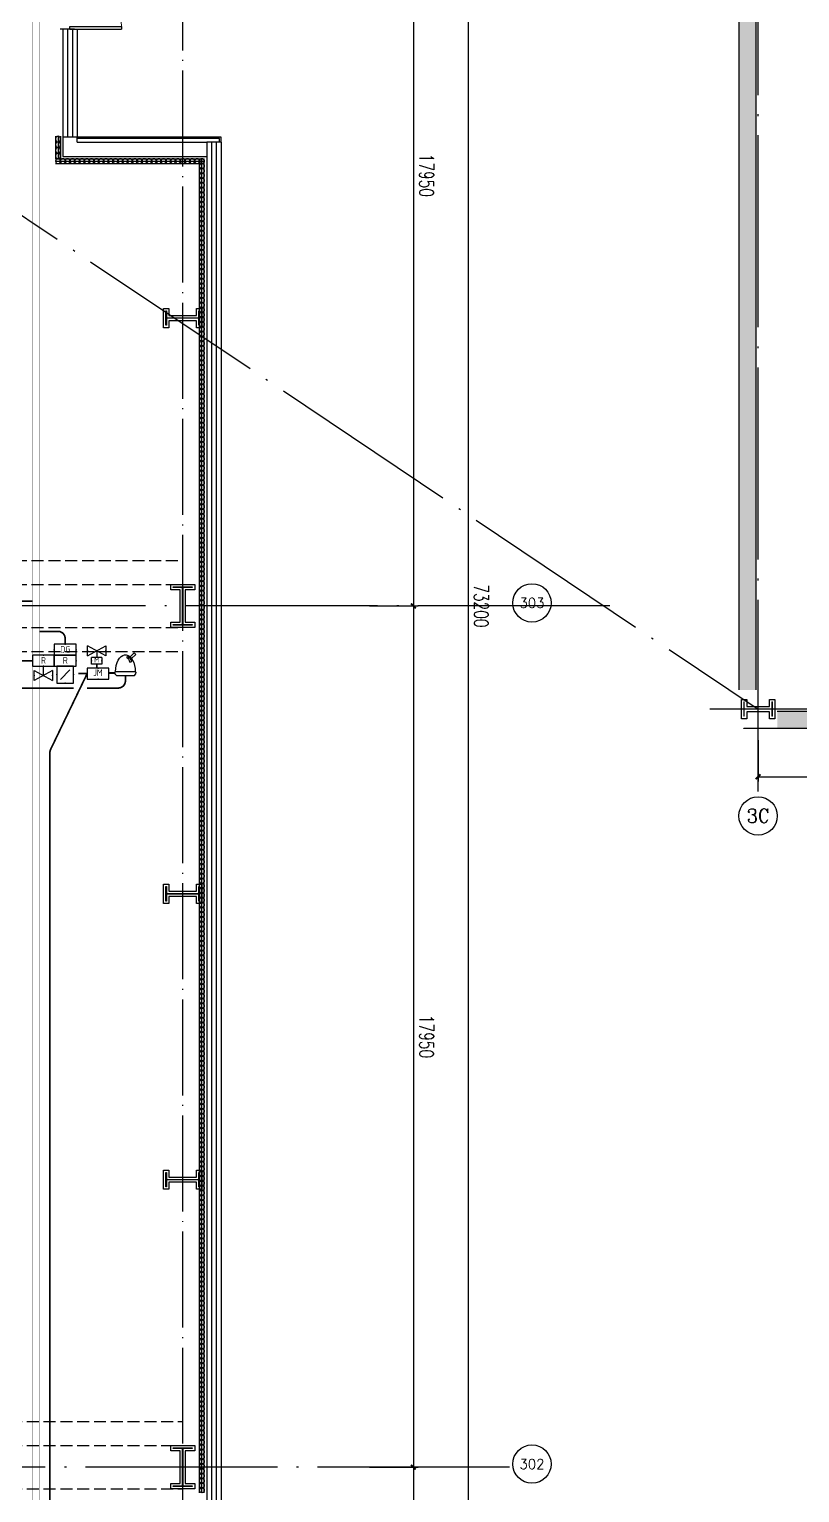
# Model space of a CAD drawing. Extents: x -1396510 to 1250330, y -1892470 to 1623980.
# Drawn here: x 816276 to 832344, y -1342457 to -1311954 of the extents above; entities that cross this region are included whole.
import ezdxf
from ezdxf.enums import TextEntityAlignment as Align

# ---------------------------------------------------------------- set-up
doc = ezdxf.new("R2010")
doc.units = 0
doc.header["$LTSCALE"] = 1000
doc.header["$MEASUREMENT"] = 0
doc.linetypes.add('DASH', pattern=[0.35, 0.25, -0.1])
doc.linetypes.add('DOTE', pattern=[2.42, 2, -0.2, 0.02, -0.2])
doc.layers.get('Defpoints').update_dxf_attribs({"color": 210})
for name, color, linetype in [('10平面$0$WINDOW', 4, 'Continuous'), ('A-AXIS-D', 1, 'Continuous'), ('A-AXIS-DOTE', 14, 'DOTE'), ('A-CURTAIN', 134, 'Continuous'), ('A-HATCH-2', 251, 'Continuous'), ('A-HRAIL', 173, 'Continuous'), ('A-WINDOW', 140, 'Continuous'), ('AS-COLN', 6, 'Continuous'), ('AS-WALL', 40, 'Continuous'), ('CABLETRAY_FIRE', 1, 'DASH'), ('CURTWALL', 4, 'Continuous'), ('EQUIP-动力', 3, 'Continuous'), ('EQUIP-消防', 3, 'Continuous'), ('SP-KDLA消防', 2, 'Continuous'), ('WINDOW', 4, 'Continuous'), ('WIRE-照明', 1, 'Continuous'), ('建-墙-填充', 8, 'Continuous')]:
    doc.layers.add(name, color=color, linetype=linetype)
doc.layers.add('A-云线2', color=3, linetype='Continuous', plot=False)
doc.layers.add('S-col', color=2, linetype='Continuous', lineweight=0)
doc.styles.add('_TCH_AXIS', font='COMPLEX', dxfattribs={"bigfont": 'GBCBIG'})
doc.styles.add('_TCH_DIM_T3', font='SIMPLEX', dxfattribs={"width": 0.705882, "bigfont": 'GBCBIG'})
doc.styles.add('_TEL_ATTDEF', font='GBENOR', dxfattribs={"width": 0.8, "height": 3, "bigfont": 'GBCBIG'})
doc.styles.add('_TEL_DIM', font='SIMPLEX', dxfattribs={"width": 0.8, "height": 3.5, "bigfont": 'HZTXT'})
doc.styles.add('A-DIM_T3', font='SIMPLEX', dxfattribs={"width": 0.705882, "bigfont": 'GBCBIG'})
doc.styles.get("Standard").update_dxf_attribs({"font": 'gbenor.shx', "bigfont": 'gbcbig.shx'})
doc.styles.add('TG_LINETYPE', font='SIMPLEX', dxfattribs={"width": 0.8, "height": 3, "bigfont": 'HZTXT'})
doc.linetypes.add('TG_TV', pattern='A,1,-0.6,["TV",TG_LINETYPE,S=0.1,R=0,X=-0.6,Y=-0.15],0', length=1.6)
doc.dimstyles.new('_TCH_ARCH&&100', dxfattribs={"dimtxt": 297.5, "dimasz": 100, "dimexe": 100, "dimexo": 100, "dimgap": 126.25, "dimtad": 1, "dimdec": 0, "dimzin": 0, "dimdsep": 46, "dimtxsty": '_TCH_DIM_T3', "dimblk": 'ARCHTICK', "dimcen": 0.09, "dimclrt": 7, "dimazin": 2, "dimtfac": 1, "dimtdec": 0, "dimtix": 1, "dimtmove": 2, "dimatfit": 3, "dimfxl": 0, "dimtolj": 1, "dimtzin": 0, "dimarcsym": 0})
doc.dimstyles.new('A-DIM&&100', dxfattribs={"dimtxt": 297.5, "dimasz": 100, "dimexe": 100, "dimexo": 100, "dimgap": 126.25, "dimtad": 1, "dimdec": 0, "dimzin": 0, "dimdsep": 46, "dimtxsty": 'A-DIM_T3', "dimblk": 'ARCHTICK', "dimcen": 0.09, "dimclrt": 7, "dimazin": 2, "dimtfac": 1, "dimtdec": 0, "dimtix": 1, "dimtmove": 2, "dimatfit": 3, "dimfxl": 0, "dimtolj": 1, "dimtzin": 0, "dimarcsym": 0})

# ---------------------------------------------------------------- blocks, each defined once
blk = doc.blocks.new('_ArchTick')
at = {"color": 0, "linetype": 'ByBlock', "const_width": 0.4}
blk.add_lwpolyline([(-0.5, -0.5), (0.5, 0.5)], dxfattribs=at)
blk = doc.blocks.new('*D505')
at = {"layer": 'A-AXIS-D', "color": 0, "lineweight": -2, "transparency": 16777216}
for p, q in [((187894, -17950), (188910, -17950)), ((188810, -17950), (188810, -35900)), ((187894, -35900), (188910, -35900))]:
    blk.add_line(p, q, dxfattribs=at)
at = {"layer": 'Defpoints', "color": 0, "transparency": 16777216}
for p in [(187794, -17950), (187794, -35900), (188810, -35900)]:
    blk.add_point(p, dxfattribs=at)
at = {"layer": 'A-AXIS-D', "color": 0, "lineweight": -2, "transparency": 16777216, "xscale": 100, "yscale": 100, "zscale": 100}
for p, rotation in [((188810, -17950), 90), ((188810, -35900), 270)]:
    blk.add_blockref('_ArchTick', p, dxfattribs=dict(at, rotation=rotation))
at = {"layer": 'A-AXIS-D', "color": 7, "transparency": 16777216, "insert": (189085, -26925), "char_height": 297.5, "attachment_point": 5, "rotation": 270, "style": 'A-DIM_T3'}
blk.add_mtext('\\A1;17950', dxfattribs=at)
blk = doc.blocks.new('*D506')
at = {"layer": 'A-AXIS-D', "color": 0, "lineweight": -2, "transparency": 16777216}
for p, q in [((187894, -35900), (188910, -35900)), ((188810, -35900), (188810, -53850)), ((187894, -53850), (188910, -53850))]:
    blk.add_line(p, q, dxfattribs=at)
at = {"layer": 'Defpoints', "color": 0, "transparency": 16777216}
for p in [(187794, -35900), (187794, -53850), (188810, -53850)]:
    blk.add_point(p, dxfattribs=at)
at = {"layer": 'A-AXIS-D', "color": 0, "lineweight": -2, "transparency": 16777216, "xscale": 100, "yscale": 100, "zscale": 100}
for p, rotation in [((188810, -35900), 90), ((188810, -53850), 270)]:
    blk.add_blockref('_ArchTick', p, dxfattribs=dict(at, rotation=rotation))
at = {"layer": 'A-AXIS-D', "color": 7, "transparency": 16777216, "insert": (189085, -44875), "char_height": 297.5, "attachment_point": 5, "rotation": 270, "style": 'A-DIM_T3'}
blk.add_mtext('\\A1;17950', dxfattribs=at)
blk = doc.blocks.new('*D507')
at = {"layer": 'A-AXIS-D', "color": 0, "lineweight": -2, "transparency": 16777216}
for p, q in [((187894, -53850), (188910, -53850)), ((188810, -53850), (188810, -71800)), ((187894, -71800), (188910, -71800))]:
    blk.add_line(p, q, dxfattribs=at)
at = {"layer": 'Defpoints', "color": 0, "transparency": 16777216}
for p in [(187794, -53850), (187794, -71800), (188810, -71800)]:
    blk.add_point(p, dxfattribs=at)
at = {"layer": 'A-AXIS-D', "color": 0, "lineweight": -2, "transparency": 16777216, "xscale": 100, "yscale": 100, "zscale": 100}
for p, rotation in [((188810, -53850), 90), ((188810, -71800), 270)]:
    blk.add_blockref('_ArchTick', p, dxfattribs=dict(at, rotation=rotation))
at = {"layer": 'A-AXIS-D', "color": 7, "transparency": 16777216, "insert": (189085, -62825), "char_height": 297.5, "attachment_point": 5, "rotation": 270, "style": 'A-DIM_T3'}
blk.add_mtext('\\A1;17950', dxfattribs=at)
blk = doc.blocks.new('4324324')
at = {"layer": 'A-HATCH-2', "color": 8, "linetype": 'DASH'}
for p, q in [((-294754, 585770), (-128854, 585770)), ((-294754, 585270), (-128854, 585270)), ((-307354, 584370), (-128854, 584370)), ((-307354, 583870), (-128854, 583870)), ((-313054, 567820), (-128854, 567820)), ((-313054, 567320), (-128854, 567320)), ((-313054, 566420), (-128854, 566420))]:
    blk.add_line(p, q, dxfattribs=at)
blk = doc.blocks.new('w42343243')
at = {"layer": 'A-HATCH-2', "color": 8}
blk.add_lwpolyline([(-165104, 621070), (-164604, 621070), (-164604, 620958), (-164800, 620958), (-164800, 620282), (-164604, 620282), (-164604, 620170), (-165104, 620170), (-165104, 620282), (-164908, 620282), (-164908, 620958), (-165104, 620958)], close=True, dxfattribs=at)
at = {"layer": 'AS-COLN', "color": 3}
blk.add_lwpolyline([(-165054, 621020), (-164654, 621020), (-164654, 621008), (-164850, 621008), (-164850, 620232), (-164654, 620232), (-164654, 620220), (-165054, 620220), (-165054, 620232), (-164858, 620232), (-164858, 621008), (-165054, 621008)], close=True, dxfattribs=at)
blk = doc.blocks.new('nt66')
at = {"layer": 'A-HATCH-2', "color": 8}
blk.add_lwpolyline([(-195840, 766870), (-195440, 766870), (-195440, 766758), (-195586, 766758), (-195586, 766182), (-195440, 766182), (-195440, 766070), (-195840, 766070), (-195840, 766182), (-195694, 766182), (-195694, 766758), (-195840, 766758)], close=True, dxfattribs=at)
at = {"layer": 'AS-COLN'}
blk.add_lwpolyline([(-195790, 766820), (-195490, 766820), (-195490, 766808), (-195636, 766808), (-195636, 766132), (-195490, 766132), (-195490, 766120), (-195790, 766120), (-195790, 766132), (-195644, 766132), (-195644, 766808), (-195790, 766808)], close=True, dxfattribs=at)
blk = doc.blocks.new('42343')
at = {"rotation": 270}
for p in [(-895324, 395180), (-895324, 383180), (-895324, 377222)]:
    blk.add_blockref('nt66', p, dxfattribs=at)
at = {"layer": 'A-WINDOW'}
for p in [(36000, -35800), (36000, -53750)]:
    blk.add_blockref('w42343243', p, dxfattribs=at)
blk = doc.blocks.new('*D5827')
at = {"layer": 'A-AXIS-D', "color": 0, "lineweight": -2, "transparency": 16777216}
for p, q in [((196000, -38700), (196000, -39558)), ((205000, -38700), (205000, -39558)), ((196000, -39458), (205000, -39458))]:
    blk.add_line(p, q, dxfattribs=at)
at = {"layer": 'Defpoints', "color": 0, "transparency": 16777216}
for p in [(196000, -38600), (205000, -38600), (205000, -39458)]:
    blk.add_point(p, dxfattribs=at)
at = {"layer": 'A-AXIS-D', "color": 0, "lineweight": -2, "transparency": 16777216, "xscale": 100, "yscale": 100, "zscale": 100, "rotation": 180}
blk.add_blockref('_ArchTick', (196000, -39458), dxfattribs=at)
at = {"layer": 'A-AXIS-D', "color": 0, "lineweight": -2, "transparency": 16777216, "xscale": 100, "yscale": 100, "zscale": 100}
blk.add_blockref('_ArchTick', (205000, -39458), dxfattribs=at)
at = {"layer": 'A-AXIS-D', "color": 7, "transparency": 16777216, "insert": (200500, -39183), "char_height": 297.5, "attachment_point": 5, "style": '_TCH_DIM_T3'}
blk.add_mtext('\\A1;9000', dxfattribs=at)
blk = doc.blocks.new('*D5829')
at = {"layer": 'A-AXIS-D', "color": 0, "lineweight": -2, "transparency": 16777216}
for p, q in [((188154, 700), (190050, 700)), ((189950, 700), (189950, -72500)), ((188154, -72500), (190050, -72500))]:
    blk.add_line(p, q, dxfattribs=at)
at = {"layer": 'Defpoints', "color": 0, "transparency": 16777216}
for p in [(188054, 700), (188054, -72500), (189950, -72500)]:
    blk.add_point(p, dxfattribs=at)
at = {"layer": 'A-AXIS-D', "color": 0, "lineweight": -2, "transparency": 16777216, "xscale": 100, "yscale": 100, "zscale": 100}
for p, rotation in [((189950, 700), 90), ((189950, -72500), 270)]:
    blk.add_blockref('_ArchTick', p, dxfattribs=dict(at, rotation=rotation))
at = {"layer": 'A-AXIS-D', "color": 7, "transparency": 16777216, "insert": (190225, -35900), "char_height": 297.5, "attachment_point": 5, "rotation": 270, "style": '_TCH_DIM_T3'}
blk.add_mtext('\\A1;73200', dxfattribs=at)
blk = doc.blocks.new('10平面$0$$DorLib2D$00000002')
for p, q in [((-0.5, 0), (-0.5, 0.4875)), ((-0.475, 0.4875), (-0.5, 0.4875)), ((-0.475, 0), (-0.475, 0.4875)), ((0.475, 0), (0.475, 0.4875)), ((0.475, 0.4875), (0.5, 0.4875)), ((0.5, 0), (0.5, 0.4875)), ((-0.5, 0), (-0.475, 0)), ((0.5, 0), (0.475, 0))]:
    blk.add_line(p, q)
at = {"lineweight": 13}
for centre, start, end in [((-0.4875, 0), 0, 88.53072), ((0.4875, 0), 91.46928, 180)]:
    blk.add_arc(centre, 0.4875, start, end, dxfattribs=at)
blk = doc.blocks.new('_FZH')
at = {"layer": 'A-HATCH-2'}
blk.add_lwpolyline([(-0.437, -0.25), (-0.437, 0.25), (-0.297, 0.25), (-0.297, 0.067), (0.298, 0.067), (0.298, 0.25), (0.438, 0.25), (0.438, -0.25), (0.298, -0.25), (0.298, -0.068), (-0.297, -0.068), (-0.297, -0.25)], close=True, dxfattribs=at)
at = {"layer": 'S-col'}
blk.add_lwpolyline([(-0.375, -0.188), (-0.375, 0.187), (-0.36, 0.187), (-0.36, 0.005), (0.36, 0.005), (0.36, 0.187), (0.375, 0.187), (0.375, -0.188), (0.36, -0.188), (0.36, -0.005), (-0.36, -0.005), (-0.36, -0.188)], close=True, dxfattribs=at)
blk = doc.blocks.new('99平面图例外参$0$$LinePat$圆环')
for points in [[(0, 150), (300, 150)], [(0, 0), (300, 0)], [(0, -150), (300, -150)]]:
    blk.add_lwpolyline(points)
at = {"color": 0}
blk.add_circle((150, 0), 150, dxfattribs=at)
blk = doc.blocks.new('$equip$00002773')
for p, q in [((0.65, 0.65), (-0.65, 0.65)), ((-0.65, 0.65), (-0.65, 0)), ((-0.65, 0), (0.65, 0)), ((0.65, 0), (0.65, 0.65))]:
    blk.add_line(p, q)
at = {"const_width": 0.04}
blk.add_lwpolyline([(-0.65, 0.65), (-0.65, 0), (0.65, 0), (0.65, 0.65), (-0.65, 0.65), (-0.65, 0)], dxfattribs=at)
for p in [(-0.65, 0.325), (0, 0.65), (0, 0), (0.65, 0.325)]:
    blk.add_point(p)
at = {"color": 7}
blk.add_attdef('$TEXT$', text='', height=0.4, dxfattribs=at).set_placement((0.006, 0.343), align=Align.MIDDLE_CENTER)
at = {"color": 7, "flags": 1}
for tag, p in [('A', (0, 0)), ('B', (0.905, 0.246))]:
    blk.add_attdef(tag, text='', height=0.4, dxfattribs=at).set_placement(p, align=Align.MIDDLE_CENTER)
blk = doc.blocks.new('$equip$00003146')
for p, q in [((-0.31, 0), (0.31, 0)), ((-0.31, -0.38), (-0.31, 0)), ((0.31, 0), (0.31, -0.38)), ((0.55, -0.49), (-0.55, -1.09)), ((-0.55, -0.49), (0.55, -1.09)), ((-0.55, -1.09), (-0.55, -0.49)), ((-0.31, -0.38), (0.31, -0.38)), ((0, -0.79), (0, -0.38)), ((0.55, -0.49), (0.55, -1.09))]:
    blk.add_line(p, q)
for p in [(0, 0), (-0.55, -0.79), (-0.31, -0.19), (0, -0.79), (0.31, -0.19), (0.55, -0.79)]:
    blk.add_point(p)
at = {"color": 7, "style": '_TEL_DIM'}
blk.add_attdef('$TEXT$', text='', height=0.3, dxfattribs=at).set_placement((0, -0.19), align=Align.MIDDLE_CENTER)
at = {"color": 7, "style": '_TEL_DIM', "flags": 1}
for tag in ['A', 'REMARK']:
    blk.add_attdef(tag, text='', height=0.00002, dxfattribs=at).set_placement((0, 0), align=Align.MIDDLE_CENTER)
blk = doc.blocks.new('A$C7E452847')
at = {"layer": 'SP-KDLA消防', "color": 0}
for p, q in [((-257, 0), (-300, -46)), ((-257, 0), (257, 0)), ((-300, -71), (-300, -46)), ((-300, -71), (-300, -95)), ((-280, -116), (-300, -95)), ((-280, -116), (280, -116)), ((-280, -116), (-276, -203)), ((-276, -203), (-261, -288)), ((-261, -288), (-238, -366)), ((-238, -366), (-207, -436)), ((111, -425), (128, -381)), ((128, -381), (182, -396)), ((158, -448), (182, -396)), ((207, -436), (238, -366)), ((238, -366), (261, -288)), ((257, 0), (300, -46)), ((261, -288), (276, -203)), ((276, -203), (280, -116)), ((280, -116), (300, -95)), ((300, -46), (300, -71)), ((300, -95), (300, -71)), ((-207, -436), (-169, -495)), ((-169, -495), (-125, -541)), ((-125, -541), (-77, -573)), ((-77, -573), (-26, -589)), ((-26, -589), (26, -589)), ((26, -589), (77, -573)), ((41, -515), (67, -493)), ((41, -515), (60, -550)), ((60, -550), (96, -526)), ((67, -493), (90, -463)), ((77, -573), (125, -541)), ((90, -463), (111, -425)), ((96, -526), (130, -491)), ((125, -541), (169, -495)), ((130, -491), (158, -448)), ((250, -646), (136, -532)), ((169, -495), (207, -436)), ((176, -486), (293, -603)), ((293, -603), (250, -646))]:
    blk.add_line(p, q, dxfattribs=at)
blk = doc.blocks.new('$equip$00002760')
for p, q in [((0.5, 0.5), (-0.5, 0.5)), ((-0.5, 0.5), (-0.5, -0.5)), ((-0.283, -0.283), (0.283, 0.283)), ((0.5, -0.5), (0.5, 0.5)), ((-0.5, -0.5), (0.5, -0.5))]:
    blk.add_line(p, q)
at = {"const_width": 0.0571}
blk.add_lwpolyline([(-0.5, 0.5), (0.5, 0.5), (0.5, -0.5), (-0.5, -0.5), (-0.5, 0.5), (0.5, 0.5)], dxfattribs=at)
for p in [(-0.5, 0), (0, 0.5), (0.5, 0), (0, -0.5)]:
    blk.add_point(p)
blk.add_solid([(0.283, 0.283), (0.075, 0.124), (0.124, 0.075)])
at = {"color": 7, "flags": 1}
for tag, height, p in [('A', 0.00002, (0, 0)), ('B', 0.4, (0.755, -0.254))]:
    blk.add_attdef(tag, text='', height=height, dxfattribs=at).set_placement(p, align=Align.MIDDLE_CENTER)
blk = doc.blocks.new('$equip$00002794')
for p, q in [((0, -0.552), (0, 0)), ((0, 0), (0.229, 0)), ((-0.55, -0.852), (-0.55, -0.252)), ((-0.55, -0.252), (0.55, -0.852)), ((0.55, -0.252), (-0.55, -0.852)), ((0.55, -0.252), (0.55, -0.852))]:
    blk.add_line(p, q)
for p in [(-0.55, -0.552), (0, -0.552), (0.55, -0.552)]:
    blk.add_point(p)
at = {"color": 7, "flags": 1}
for tag, height, p in [('A', 0.00002, (0, 0)), ('B', 0.4, (0.805, -0.606))]:
    blk.add_attdef(tag, text='', height=height, dxfattribs=at).set_placement(p, align=Align.MIDDLE_CENTER)
blk = doc.blocks.new('$equip$00002776')
for p, q in [((0.65, 0.65), (-0.65, 0.65)), ((-0.65, 0.65), (-0.65, 0)), ((-0.65, 0), (0.65, 0)), ((0.65, 0), (0.65, 0.65))]:
    blk.add_line(p, q)
at = {"const_width": 0.0571}
blk.add_lwpolyline([(-0.65, 0.65), (-0.65, 0), (0.65, 0), (0.65, 0.65), (-0.65, 0.65), (-0.65, 0)], dxfattribs=at)
for p in [(-0.65, 0.325), (0, 0.65), (0, 0), (0.65, 0.325)]:
    blk.add_point(p)
at = {"color": 7}
blk.add_attdef('$TEXT$', text='', height=0.34, dxfattribs=at).set_placement((0.006, 0.343), align=Align.MIDDLE_CENTER)
at = {"color": 7, "flags": 1}
for tag, height, p in [('A', 0.00002, (0, 0)), ('B', 0.4, (0.905, 0.246))]:
    blk.add_attdef(tag, text='', height=height, dxfattribs=at).set_placement(p, align=Align.MIDDLE_CENTER)
blk = doc.blocks.new('世赫3#厂房一层0821')
at = {"layer": '建-墙-填充'}
for points in [[(195600, -37650), (195950, -37650), (195950, -20500.1), (195600, -20500.1)], [(196400, -38100.9), (196400, -38450), (195700.6, -38450), (195700, -38450.9), (207750, -38450.9), (207750, -38217.6), (207600, -38100.9)]]:
    blk.add_hatch(color=256, dxfattribs=at).paths.add_polyline_path(points)
at = {"layer": 'A-AXIS-D'}
for centre in [(191283.7, -35835.7), (196000, -40276.3), (191283.7, -53785.7)]:
    blk.add_circle(centre, 400, dxfattribs=at)
at = {"layer": 'A-AXIS-DOTE', "color": 8}
blk.add_line((184000, -79980), (184000, 5514), dxfattribs=at)
at = {"layer": 'A-AXIS-DOTE', "color": 8, "ltscale": 2}
for p, q in [((165996, -17950), (196000, -38050)), ((192904.2, -35900), (-5155.8, -35900)), ((218234.2, -38050), (194994.2, -38050)), ((190814.2, -53850), (-5155.8, -53850))]:
    blk.add_line(p, q, dxfattribs=at)
blk.add_lwpolyline([(196000, -39770), (196000, -16810)], dxfattribs=at)
at = {"layer": 'A-CURTAIN'}
for points in [[(184800, -26230), (184800, -26130), (181800, -26130)], [(184770, -26230), (184770, -26160), (181800, -26160)]]:
    blk.add_lwpolyline(points, dxfattribs=at)
at = {"layer": 'AS-COLN', "color": 8}
for p, q in [((195600, -20500.1), (195600, -37650)), ((195950, -20500.1), (195950, -37650)), ((207600, -38100.9), (196400, -38100.9)), ((195700, -38450.9), (195700.6, -38450)), ((207750, -38450.9), (195700, -38450.9))]:
    blk.add_line(p, q, dxfattribs=at)
at = {"layer": 'AS-WALL'}
for p, q in [((181799.6, -26130), (181499.6, -26130)), ((181499.6, -26130), (181499.6, -26530)), ((181799.6, -26230), (181799.6, -26130)), ((181799.6, -26230), (184500, -26230)), ((181499.6, -26530), (184500, -26530))]:
    blk.add_line(p, q, dxfattribs=at)
at = {"layer": 'CURTWALL'}
for p, q in [((184500, -26230), (184500, -26380)), ((184800, -26230), (184500, -26230)), ((184600, -26230), (184600, -26380)), ((184700, -26230), (184700, -26380)), ((184800, -26230), (184800, -26380)), ((184500, -26380), (184500, -55230)), ((184600, -26380), (184600, -55230)), ((184700, -26380), (184700, -55230)), ((184800, -26380), (184800, -55230))]:
    blk.add_line(p, q, dxfattribs=at)
at = {"layer": 'WINDOW'}
for p, q in [((181745.4, -23880), (181445.1, -23880)), ((181499.6, -23880), (181499.6, -26130)), ((181599.6, -23880), (181599.6, -26130)), ((181699.6, -23880), (181699.6, -26130)), ((181799.6, -23880), (181799.6, -26130))]:
    blk.add_line(p, q, dxfattribs=at)
at = {"layer": '10平面$0$WINDOW', "xscale": -2200, "yscale": 2200, "zscale": 300, "rotation": 270.0000000014832}
blk.add_blockref('10平面$0$$DorLib2D$00000002', (181649.6, -22780), dxfattribs=at)
at = {"layer": 'A-HRAIL', "yscale": 0.3333333333111111, "zscale": 0.3333333333111111}
for p, xscale, rotation in [((181400, -26110), -0.3916666671966327, 90), ((181400, -26227.5), -0.3916666671966327, 90), ((181400, -26345), -0.3916666671966327, 90), ((181400, -26462.5), -0.3916666671966327, 90), ((181350, -26630), -0.3333333266804324, 180), ((181450, -26630), -0.3333333266804324, 180), ((181550, -26630), -0.3333333266804324, 180), ((181650, -26630), -0.3333333266804324, 180), ((181750, -26630), -0.3333333266804324, 180), ((181850, -26630), -0.3333333266804324, 180), ((181950, -26630), -0.3333333266804324, 180), ((182050, -26630), -0.3333333266804324, 180), ((182150, -26630), -0.3333333266804324, 180), ((182250, -26630), -0.3333333266804324, 180), ((182350, -26630), -0.3333333266804324, 180), ((182450, -26630), -0.3333333266804324, 180), ((182550, -26630), -0.3333333266804324, 180), ((182650, -26630), -0.3333333266804324, 180), ((182750, -26630), -0.3333333266804324, 180), ((182850, -26630), -0.3333333266804324, 180), ((182950, -26630), -0.3333333266804324, 180), ((183050, -26630), -0.3333333266804324, 180), ((183150, -26630), -0.3333333266804324, 180), ((183250, -26630), -0.3333333266804324, 180), ((183350, -26630), -0.3333333266804324, 180), ((183450, -26630), -0.3333333266804324, 180), ((183550, -26630), -0.3333333266804324, 180), ((183650, -26630), -0.3333333266804324, 180), ((183750, -26630), -0.3333333266804324, 180), ((183850, -26630), -0.3333333266804324, 180), ((183950, -26630), -0.3333333266804324, 180), ((184050, -26630), -0.3333333266804324, 180), ((184150, -26630), -0.3333333266804324, 180), ((184250, -26630), -0.3333333266804324, 180), ((184400, -26680), 0.3333686689155855, 90), ((184350, -26630), -0.3333333266804324, 180), ((184400, -26780), 0.3333686689155855, 90), ((184400, -26880), 0.3333686689155855, 90), ((184400, -26980), 0.3333686689155855, 90), ((184400, -27080.1), 0.3333686689155855, 90), ((184400, -27180.1), 0.3333686689155855, 90), ((184400, -27280.1), 0.3333686689155855, 90), ((184400, -27380.1), 0.3333686689155855, 90), ((184400, -27480.1), 0.3333686689155855, 90), ((184400, -27580.1), 0.3333686689155855, 90), ((184400, -27680.1), 0.3333686689155855, 90), ((184400, -27780.1), 0.3333686689155855, 90), ((184400, -27880.1), 0.3333686689155855, 90), ((184400, -27980.1), 0.3333686689155855, 90), ((184400, -28080.2), 0.3333686689155855, 90), ((184400, -28180.2), 0.3333686689155855, 90), ((184400, -28280.2), 0.3333686689155855, 90), ((184400, -28380.2), 0.3333686689155855, 90), ((184400, -28480.2), 0.3333686689155855, 90), ((184400, -28580.2), 0.3333686689155855, 90), ((184400, -28680.2), 0.3333686689155855, 90), ((184400, -28780.2), 0.3333686689155855, 90), ((184400, -28880.2), 0.3333686689155855, 90), ((184400, -28980.3), 0.3333686689155855, 90), ((184400, -29080.3), 0.3333686689155855, 90), ((184400, -29180.3), 0.3333686689155855, 90), ((184400, -29280.3), 0.3333686689155855, 90), ((184400, -29380.3), 0.3333686689155855, 90), ((184400, -29480.3), 0.3333686689155855, 90), ((184400, -29580.3), 0.3333686689155855, 90), ((184400, -29680.3), 0.3333686689155855, 90), ((184400, -29780.3), 0.3333686689155855, 90), ((184400, -29880.3), 0.3333686689155855, 90), ((184400, -29980.4), 0.3333686689155855, 90), ((184400, -30080.4), 0.3333686689155855, 90), ((184400, -30180.4), 0.3333686689155855, 90), ((184400, -30280.4), 0.3333686689155855, 90), ((184400, -30380.4), 0.3333686689155855, 90), ((184400, -30480.4), 0.3333686689155855, 90), ((184400, -30580.4), 0.3333686689155855, 90), ((184400, -30680.4), 0.3333686689155855, 90), ((184400, -30780.4), 0.3333686689155855, 90), ((184400, -30880.5), 0.3333686689155855, 90), ((184400, -30980.5), 0.3333686689155855, 90), ((184400, -31080.5), 0.3333686689155855, 90), ((184400, -31180.5), 0.3333686689155855, 90), ((184400, -31280.5), 0.3333686689155855, 90), ((184400, -31380.5), 0.3333686689155855, 90), ((184400, -31480.5), 0.3333686689155855, 90), ((184400, -31580.5), 0.3333686689155855, 90), ((184400, -31680.5), 0.3333686689155855, 90), ((184400, -31780.6), 0.3333686689155855, 90), ((184400, -31880.6), 0.3333686689155855, 90), ((184400, -31980.6), 0.3333686689155855, 90), ((184400, -32080.6), 0.3333686689155855, 90), ((184400, -32180.6), 0.3333686689155855, 90), ((184400, -32280.6), 0.3333686689155855, 90), ((184400, -32380.6), 0.3333686689155855, 90), ((184400, -32480.6), 0.3333686689155855, 90), ((184400, -32580.6), 0.3333686689155855, 90), ((184400, -32680.6), 0.3333686689155855, 90), ((184400, -32780.7), 0.3333686689155855, 90), ((184400, -32880.7), 0.3333686689155855, 90), ((184400, -32980.7), 0.3333686689155855, 90), ((184400, -33080.7), 0.3333686689155855, 90), ((184400, -33180.7), 0.3333686689155855, 90), ((184400, -33280.7), 0.3333686689155855, 90), ((184400, -33380.7), 0.3333686689155855, 90), ((184400, -33480.7), 0.3333686689155855, 90), ((184400, -33580.7), 0.3333686689155855, 90), ((184400, -33680.8), 0.3333686689155855, 90), ((184400, -33780.8), 0.3333686689155855, 90), ((184400, -33880.8), 0.3333686689155855, 90), ((184400, -33980.8), 0.3333686689155855, 90), ((184400, -34080.8), 0.3333686689155855, 90), ((184400, -34180.8), 0.3333686689155855, 90), ((184400, -34280.8), 0.3333686689155855, 90), ((184400, -34380.8), 0.3333686689155855, 90), ((184400, -34480.8), 0.3333686689155855, 90), ((184400, -34580.8), 0.3333686689155855, 90), ((184400, -34680.9), 0.3333686689155855, 90), ((184400, -34780.9), 0.3333686689155855, 90), ((184400, -34880.9), 0.3333686689155855, 90), ((184400, -34980.9), 0.3333686689155855, 90), ((184400, -35080.9), 0.3333686689155855, 90), ((184400, -35180.9), 0.3333686689155855, 90), ((184400, -35280.9), 0.3333686689155855, 90), ((184400, -35380.9), 0.3333686689155855, 90), ((184400, -35480.9), 0.3333686689155855, 90), ((184400, -35581), 0.3333686689155855, 90), ((184400, -35681), 0.3333686689155855, 90), ((184400, -35781), 0.3333686689155855, 90), ((184400, -35881), 0.3333686689155855, 90), ((184400, -35981), 0.3333686689155855, 90), ((184400, -36081), 0.3333686689155855, 90), ((184400, -36181), 0.3333686689155855, 90), ((184400, -36281), 0.3333686689155855, 90), ((184400, -36381), 0.3333686689155855, 90), ((184400, -36481), 0.3333686689155855, 90), ((184400, -36581.1), 0.3333686689155855, 90), ((184400, -36681.1), 0.3333686689155855, 90), ((184400, -36781.1), 0.3333686689155855, 90), ((184400, -36881.1), 0.3333686689155855, 90), ((184400, -36981.1), 0.3333686689155855, 90), ((184400, -37081.1), 0.3333686689155855, 90), ((184400, -37181.1), 0.3333686689155855, 90), ((184400, -37281.1), 0.3333686689155855, 90), ((184400, -37381.1), 0.3333686689155855, 90), ((184400, -37481.2), 0.3333686689155855, 90), ((184400, -37581.2), 0.3333686689155855, 90), ((184400, -37681.2), 0.3333686689155855, 90), ((184400, -37781.2), 0.3333686689155855, 90), ((184400, -37881.2), 0.3333686689155855, 90), ((184400, -37981.2), 0.3333686689155855, 90), ((184400, -38081.2), 0.3333686689155855, 90), ((184400, -38181.2), 0.3333686689155855, 90), ((184400, -38281.2), 0.3333686689155855, 90), ((184400, -38381.3), 0.3333686689155855, 90), ((184400, -38481.3), 0.3333686689155855, 90), ((184400, -38581.3), 0.3333686689155855, 90), ((184400, -38681.3), 0.3333686689155855, 90), ((184400, -38781.3), 0.3333686689155855, 90), ((184400, -38881.3), 0.3333686689155855, 90), ((184400, -38981.3), 0.3333686689155855, 90), ((184400, -39081.3), 0.3333686689155855, 90), ((184400, -39181.3), 0.3333686689155855, 90), ((184400, -39281.3), 0.3333686689155855, 90), ((184400, -39381.4), 0.3333686689155855, 90), ((184400, -39481.4), 0.3333686689155855, 90), ((184400, -39581.4), 0.3333686689155855, 90), ((184400, -39681.4), 0.3333686689155855, 90), ((184400, -39781.4), 0.3333686689155855, 90), ((184400, -39881.4), 0.3333686689155855, 90), ((184400, -39981.4), 0.3333686689155855, 90), ((184400, -40081.4), 0.3333686689155855, 90), ((184400, -40181.4), 0.3333686689155855, 90), ((184400, -40281.5), 0.3333686689155855, 90), ((184400, -40381.5), 0.3333686689155855, 90), ((184400, -40481.5), 0.3333686689155855, 90), ((184400, -40581.5), 0.3333686689155855, 90), ((184400, -40681.5), 0.3333686689155855, 90), ((184400, -40781.5), 0.3333686689155855, 90), ((184400, -40881.5), 0.3333686689155855, 90), ((184400, -40981.5), 0.3333686689155855, 90), ((184400, -41081.5), 0.3333686689155855, 90), ((184400, -41181.5), 0.3333686689155855, 90), ((184400, -41281.6), 0.3333686689155855, 90), ((184400, -41381.6), 0.3333686689155855, 90), ((184400, -41481.6), 0.3333686689155855, 90), ((184400, -41581.6), 0.3333686689155855, 90), ((184400, -41681.6), 0.3333686689155855, 90), ((184400, -41781.6), 0.3333686689155855, 90), ((184400, -41881.6), 0.3333686689155855, 90), ((184400, -41981.6), 0.3333686689155855, 90), ((184400, -42081.6), 0.3333686689155855, 90), ((184400, -42181.7), 0.3333686689155855, 90), ((184400, -42281.7), 0.3333686689155855, 90), ((184400, -42381.7), 0.3333686689155855, 90), ((184400, -42481.7), 0.3333686689155855, 90), ((184400, -42581.7), 0.3333686689155855, 90), ((184400, -42681.7), 0.3333686689155855, 90), ((184400, -42781.7), 0.3333686689155855, 90), ((184400, -42881.7), 0.3333686689155855, 90), ((184400, -42981.7), 0.3333686689155855, 90), ((184400, -43081.7), 0.3333686689155855, 90), ((184400, -43181.8), 0.3333686689155855, 90), ((184400, -43281.8), 0.3333686689155855, 90), ((184400, -43381.8), 0.3333686689155855, 90), ((184400, -43481.8), 0.3333686689155855, 90), ((184400, -43581.8), 0.3333686689155855, 90), ((184400, -43681.8), 0.3333686689155855, 90), ((184400, -43781.8), 0.3333686689155855, 90), ((184400, -43881.8), 0.3333686689155855, 90), ((184400, -43981.8), 0.3333686689155855, 90), ((184400, -44081.9), 0.3333686689155855, 90), ((184400, -44181.9), 0.3333686689155855, 90), ((184400, -44281.9), 0.3333686689155855, 90), ((184400, -44381.9), 0.3333686689155855, 90), ((184400, -44481.9), 0.3333686689155855, 90), ((184400, -44581.9), 0.3333686689155855, 90), ((184400, -44681.9), 0.3333686689155855, 90), ((184400, -44781.9), 0.3333686689155855, 90), ((184400, -44881.9), 0.3333686689155855, 90), ((184400, -44982), 0.3333686689155855, 90), ((184400, -45082), 0.3333686689155855, 90), ((184400, -45182), 0.3333686689155855, 90), ((184400, -45282), 0.3333686689155855, 90), ((184400, -45382), 0.3333686689155855, 90), ((184400, -45482), 0.3333686689155855, 90), ((184400, -45582), 0.3333686689155855, 90), ((184400, -45682), 0.3333686689155855, 90), ((184400, -45782), 0.3333686689155855, 90), ((184400, -45882), 0.3333686689155855, 90), ((184400, -45982.1), 0.3333686689155855, 90), ((184400, -46082.1), 0.3333686689155855, 90), ((184400, -46182.1), 0.3333686689155855, 90), ((184400, -46282.1), 0.3333686689155855, 90), ((184400, -46382.1), 0.3333686689155855, 90), ((184400, -46482.1), 0.3333686689155855, 90), ((184400, -46582.1), 0.3333686689155855, 90), ((184400, -46682.1), 0.3333686689155855, 90), ((184400, -46782.1), 0.3333686689155855, 90), ((184400, -46882.2), 0.3333686689155855, 90), ((184400, -46982.2), 0.3333686689155855, 90), ((184400, -47082.2), 0.3333686689155855, 90), ((184400, -47182.2), 0.3333686689155855, 90), ((184400, -47282.2), 0.3333686689155855, 90), ((184400, -47382.2), 0.3333686689155855, 90), ((184400, -47482.2), 0.3333686689155855, 90), ((184400, -47582.2), 0.3333686689155855, 90), ((184400, -47682.2), 0.3333686689155855, 90), ((184400, -47782.2), 0.3333686689155855, 90), ((184400, -47882.3), 0.3333686689155855, 90), ((184400, -47982.3), 0.3333686689155855, 90), ((184400, -48082.3), 0.3333686689155855, 90), ((184400, -48182.3), 0.3333686689155855, 90), ((184400, -48282.3), 0.3333686689155855, 90), ((184400, -48382.3), 0.3333686689155855, 90), ((184400, -48482.3), 0.3333686689155855, 90), ((184400, -48582.3), 0.3333686689155855, 90), ((184400, -48682.3), 0.3333686689155855, 90), ((184400, -48782.4), 0.3333686689155855, 90), ((184400, -48882.4), 0.3333686689155855, 90), ((184400, -48982.4), 0.3333686689155855, 90), ((184400, -49082.4), 0.3333686689155855, 90), ((184400, -49182.4), 0.3333686689155855, 90), ((184400, -49282.4), 0.3333686689155855, 90), ((184400, -49382.4), 0.3333686689155855, 90), ((184400, -49482.4), 0.3333686689155855, 90), ((184400, -49582.4), 0.3333686689155855, 90), ((184400, -49682.4), 0.3333686689155855, 90), ((184400, -49782.5), 0.3333686689155855, 90), ((184400, -49882.5), 0.3333686689155855, 90), ((184400, -49982.5), 0.3333686689155855, 90), ((184400, -50082.5), 0.3333686689155855, 90), ((184400, -50182.5), 0.3333686689155855, 90), ((184400, -50282.5), 0.3333686689155855, 90), ((184400, -50382.5), 0.3333686689155855, 90), ((184400, -50482.5), 0.3333686689155855, 90), ((184400, -50582.5), 0.3333686689155855, 90), ((184400, -50682.6), 0.3333686689155855, 90), ((184400, -50782.6), 0.3333686689155855, 90), ((184400, -50882.6), 0.3333686689155855, 90), ((184400, -50982.6), 0.3333686689155855, 90), ((184400, -51082.6), 0.3333686689155855, 90), ((184400, -51182.6), 0.3333686689155855, 90), ((184400, -51282.6), 0.3333686689155855, 90), ((184400, -51382.6), 0.3333686689155855, 90), ((184400, -51482.6), 0.3333686689155855, 90), ((184400, -51582.7), 0.3333686689155855, 90), ((184400, -51682.7), 0.3333686689155855, 90), ((184400, -51782.7), 0.3333686689155855, 90), ((184400, -51882.7), 0.3333686689155855, 90), ((184400, -51982.7), 0.3333686689155855, 90), ((184400, -52082.7), 0.3333686689155855, 90), ((184400, -52182.7), 0.3333686689155855, 90), ((184400, -52282.7), 0.3333686689155855, 90), ((184400, -52382.7), 0.3333686689155855, 90), ((184400, -52482.7), 0.3333686689155855, 90), ((184400, -52582.8), 0.3333686689155855, 90), ((184400, -52682.8), 0.3333686689155855, 90), ((184400, -52782.8), 0.3333686689155855, 90), ((184400, -52882.8), 0.3333686689155855, 90), ((184400, -52982.8), 0.3333686689155855, 90), ((184400, -53082.8), 0.3333686689155855, 90), ((184400, -53182.8), 0.3333686689155855, 90), ((184400, -53282.8), 0.3333686689155855, 90), ((184400, -53382.8), 0.3333686689155855, 90), ((184400, -53482.9), 0.3333686689155855, 90), ((184400, -53582.9), 0.3333686689155855, 90), ((184400, -53682.9), 0.3333686689155855, 90), ((184400, -53782.9), 0.3333686689155855, 90), ((184400, -53882.9), 0.3333686689155855, 90), ((184400, -53982.9), 0.3333686689155855, 90), ((184400, -54082.9), 0.3333686689155855, 90), ((184400, -54182.9), 0.3333686689155855, 90), ((184400, -54282.9), 0.3333686689155855, 90), ((184400, -54382.9), 0.3333686689155855, 90)]:
    blk.add_blockref('99平面图例外参$0$$LinePat$圆环', p, dxfattribs=dict(at, xscale=xscale, rotation=rotation))
at = {"layer": 'A-WINDOW'}
for name in ['42343', '4324324']:
    blk.add_blockref(name, (312854.2, -620720), dxfattribs=at)
at = {"layer": 'AS-COLN', "color": 8, "xscale": 800, "yscale": 800, "zscale": 800}
blk.add_blockref('_FZH', (196000, -38050), dxfattribs=at)
at = {"layer": 'A-AXIS-D', "color": 7, "style": '_TCH_AXIS'}
for s, height, p, p2 in [('303', 206.28, (191023.4, -35938.9), (191544.1, -35938.9)), ('3C', 294.28, (195761.8, -40423.4), (196238.2, -40423.4)), ('302', 206.28, (191023.4, -53888.9), (191544.1, -53888.9))]:
    blk.add_text(s, height=height, dxfattribs=at).set_placement(p, p2, align=Align.FIT)
at = {"layer": 'A-AXIS-D'}
dim = blk.add_linear_dim(base=(189949.7, -72500.1), p1=(188054.2, 700), p2=(188054.2, -72500.1), angle=270, dimstyle='_TCH_ARCH&&100', dxfattribs=at)
dim.commit()
dim.dimension.update_dxf_attribs({"geometry": '*D5829', "text_midpoint": (190224.7, -35900), "dimtype": 161, "text_rotation": 270})
for base, p1, p2, picture, middle in [((188810, -35900), (187794.2, -17950), (187794.2, -35900), '*D505', (189085, -26925)), ((188810, -53850), (187794.2, -35900), (187794.2, -53850), '*D506', (189085, -44875)), ((188810, -71800), (187794.2, -53850), (187794.2, -71800), '*D507', (189085, -62825))]:
    dim = blk.add_linear_dim(base=base, p1=p1, p2=p2, angle=270, dimstyle='A-DIM&&100', override={"dimgap": 0}, dxfattribs=at)
    dim.commit()
    dim.dimension.update_dxf_attribs({"geometry": picture, "text_midpoint": middle, "dimtype": 129, "text_rotation": 270})
dim = blk.add_linear_dim(base=(205000, -39458), p1=(196000, -38600), p2=(205000, -38600), angle=0, dimstyle='_TCH_ARCH&&100', dxfattribs=at)
dim.commit()
dim.dimension.update_dxf_attribs({"geometry": '*D5827', "text_midpoint": (200500, -39183), "dimtype": 161})

msp = doc.modelspace()

# ---------------------------------------------------------------- linework, layer by layer
at = {"layer": 'CABLETRAY_FIRE', "const_width": 7.5}
for points in [[(816342.3, -1356190.6), (816342.3, -1291504)], [(816492.3, -1291504), (816492.3, -1356190.6)]]:
    msp.add_lwpolyline(points, dxfattribs=at)
at = {"layer": 'WIRE-照明', "linetype": 'Continuous', "const_width": 35}
for points in [[(812595.1, -1323874), (816342.3, -1323874)], [(816492.3, -1324503.2), (816874.6, -1324503.2)], [(817024.6, -1324773.5), (817024.6, -1324653.2)], [(816342.1, -1325114.7), (811025.8, -1325114.7)], [(817683.6, -1325184), (817683.6, -1325271.1)], [(816721.7, -1326963.2), (817483.1, -1325384.9)], [(817300.7, -1325384.9), (817483.1, -1325384.9)], [(817938.1, -1325371.2), (818062.2, -1325371.2)], [(816706.8, -1347809.9), (816706.8, -1327028.4)]]:
    msp.add_lwpolyline(points, dxfattribs=at)
for points in [[(817024.6, -1324653.2, 0.4142136), (816874.6, -1324503.2)], [(816721.7, -1326963.2, 0.1128422), (816706.8, -1327028.4)]]:
    msp.add_lwpolyline(points, format="xyb", dxfattribs=at)
at = {"layer": 'WIRE-照明', "color": 1, "linetype": 'TG_TV', "ltscale": 0.7, "const_width": 35}
msp.add_lwpolyline([(818131.2, -1325684.4, 0.4142136), (818281.2, -1325534.4)], format="xyb", dxfattribs=at)
for points in [[(818281.2, -1325422.8), (818281.2, -1325534.4)], [(811025.8, -1325684.4), (817199.8, -1325684.4)], [(817477.4, -1325684.4), (818131.2, -1325684.4)]]:
    msp.add_lwpolyline(points, dxfattribs=at)

# ---------------------------------------------------------------- block references
at = {"layer": 'A-云线2'}
msp.add_blockref('世赫3#厂房一层0821', (635475.8, -1288074), dxfattribs=at)
at = {"layer": 'EQUIP-动力'}
ref = msp.add_blockref('$equip$00003146', (817683.6, -1325184), dxfattribs=dict(at, xscale=349.9999999999999, yscale=349.9999999999999, zscale=349.9999999999999, rotation=179.999999793739))
ref.add_attrib('$TEXT$', 'M', dxfattribs={"layer": '0', "color": 7, "height": 105, "rotation": 0.00003, "style": '_TEL_ATTDEF'}).set_placement((817683.6, -1325100), align=Align.MIDDLE_CENTER)
at = {"layer": 'EQUIP-消防', "linetype": 'ByBlock'}
ref = msp.add_blockref('$equip$00002773', (816569.6, -1325228.5), dxfattribs=dict(at, xscale=349.9999999999999, yscale=349.9999999999999, zscale=349.9999999999999, rotation=359.9999999660355))
ref.add_attrib('$TEXT$', 'R', dxfattribs={"layer": '0', "color": 7, "height": 140, "rotation": 0.00001, "style": '_TEL_ATTDEF'}).set_placement((816571.8, -1325108.4), align=Align.MIDDLE_CENTER)
at = {"layer": 'EQUIP-消防'}
ref = msp.add_blockref('$equip$00002776', (817024.6, -1325001), dxfattribs=dict(at, xscale=350, yscale=350, zscale=350))
ref.add_attrib('$TEXT$', 'DG', dxfattribs={"layer": '0', "color": 7, "height": 140, "style": '_TEL_ATTDEF'}).set_placement((817026.8, -1324880.9), align=Align.MIDDLE_CENTER)
at = {"layer": 'EQUIP-消防', "linetype": 'ByBlock'}
ref = msp.add_blockref('$equip$00002773', (817024.6, -1325228.5), dxfattribs=dict(at, xscale=349.9999999999999, yscale=349.9999999999999, zscale=349.9999999999999, rotation=359.9999999660355))
ref.add_attrib('$TEXT$', 'R', dxfattribs={"layer": '0', "color": 7, "height": 140, "rotation": 0.00001, "style": '_TEL_ATTDEF'}).set_placement((817026.8, -1325108.4), align=Align.MIDDLE_CENTER)
at = {"layer": 'EQUIP-消防', "linetype": 'ByBlock', "xscale": 349.9999999999999, "yscale": 349.9999999999999, "zscale": 349.9999999999999, "rotation": 359.9999999660355}
for name, p in [('$equip$00002794', (816569.6, -1325228.5)), ('$equip$00002760', (817024.6, -1325404.8))]:
    msp.add_blockref(name, p, dxfattribs=at)
at = {"layer": 'EQUIP-消防'}
ref = msp.add_blockref('$equip$00002773', (817710.6, -1325271.1), dxfattribs=dict(at, xscale=349.9999999999999, yscale=349.9999999999999, zscale=349.9999999999999, rotation=179.9999998878643))
ref.add_attrib('$TEXT$', 'JM', dxfattribs={"layer": '0', "color": 7, "height": 140, "style": '_TEL_ATTDEF'}).set_placement((817708.4, -1325363), align=Align.MIDDLE_CENTER)
at = {"layer": 'SP-KDLA消防', "color": 3, "xscale": -0.7299999999999998, "yscale": 0.7299999999999998, "zscale": 0.7299999999999998, "rotation": 180}
msp.add_blockref('A$C7E452847', (818281.2, -1325422.8), dxfattribs=at)

doc.saveas('drawing.dxf')
